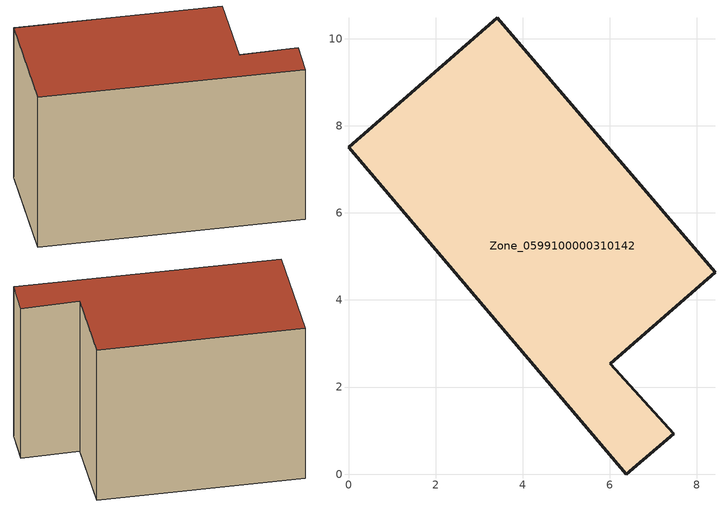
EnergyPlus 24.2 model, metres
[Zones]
Zone_0599100000310142
 floor ground (C_G): 0,7.51 3.42,10.48 8.42,4.64 6.01,2.54 7.47,0.93 6.38,0 z0
 wall outside (C_F): 3.42,10.48 0,7.51 6.38,0 7.47,0.93 6.01,2.54 8.42,4.64 3.42,10.48 z0:6.57
 roof outside (C_R): 0,7.51 6.38,0 7.47,0.93 6.01,2.54 8.42,4.64 3.42,10.48 z6.57
[BUILDING]
Pand.0599100000310142: North Axis=0; Terrain=City; Loads Convergence Tolerance Value=0.04; Temperature Convergence Tolerance Value=0.4; Solar Distribution=FullExterior; Maximum Number of Warmup Days=25; Minimum Number of Warmup Days=1
[Site:Location]
Rotterdam.The.Hague.AP_ZH_NLD Design_Conditions: Latitude=51.96; Longitude=4.45; Time Zone=1; Elevation=-4.5
[SITE:GROUNDTEMPERATURE:BUILDINGSURFACE]
18, 18, 18, 18, 18, 18, 18, 18, 18, 18, 18, 18
[MATERIAL] Thermal Absorptance=0.9; Solar Absorptance=0.7; Visible Absorptance=0.7
Name | Roughness | Thickness | Conductivity | Density | Specific Heat
G.TI.1946 | MediumSmooth | 0.15 | 1 | 540 | 1210
F.TI.1946 | Rough | 0.3 | 0.857143 | 1920 | 840
R.TI.1946 | MediumRough | 0.2 | 0.1 | 1500 | 1000
[CONSTRUCTION]
C_G: G.TI.1946
C_F: F.TI.1946
C_R: R.TI.1946
[ZONE]
Zone_0599100000310142: Type=1; Multiplier=1; Ceiling Height=Autocalculate; Volume=Autocalculate; Floor Area=autocalculate; Part of Total Floor Area=Yes
[ZONEINFILTRATION:DESIGNFLOWRATE]
Infil_Zone_0599100000310142: Zone or ZoneList or Space or SpaceList=Zone_0599100000310142; Schedule=AlwaysOn; Design Flow Rate Calculation Method=Flow/Area; Flow Rate per Floor Area=0.003; Constant Term Coefficient=1; Temperature Term Coefficient=0; Velocity Term Coefficient=0; Velocity Squared Term Coefficient=0
[HVACTEMPLATE:ZONE:IDEALLOADSAIRSYSTEM]
Zone_0599100000310142: Maximum Heating Supply Air Temperature=50; Minimum Cooling Supply Air Temperature=13; Maximum Heating Supply Air Humidity Ratio=0.0156; Minimum Cooling Supply Air Humidity Ratio=0.0077; Heating Limit=NoLimit; Cooling Limit=NoLimit; Dehumidification Control Type=ConstantSensibleHeatRatio; Cooling Sensible Heat Ratio=0.7; Dehumidification Setpoint=60; Humidification Control Type=None; Humidification Setpoint=30; Outdoor Air Method=None; Outdoor Air Flow Rate per Person=0.00944; Outdoor Air Flow Rate per Zone Floor Area=0; Outdoor Air Flow Rate per Zone=0; Demand Controlled Ventilation Type=None; Outdoor Air Economizer Type=NoEconomizer; Heat Recovery Type=None; Sensible Heat Recovery Effectiveness=0.7; Latent Heat Recovery Effectiveness=0.65
[ZONECONTROL:THERMOSTAT]
ThermostatControl_Zone_0599100000310142: Zone or ZoneList=Zone_0599100000310142; Control Type Schedule=DualSetpointControlType; Control 1=Thermostat_Zone_0599100000310142; Temperature Difference Between Cutout And Setpoint=0
[THERMOSTATSETPOINT:DUALSETPOINT]
Thermostat_Zone_0599100000310142: Heating Setpoint Temperature Schedule=HeatingSetpoint_Zone_0599100000310142; Cooling Setpoint Temperature Schedule=CoolingSetpoint_Zone_0599100000310142
[SCHEDULE:COMPACT]
HeatingSetpoint_Zone_0599100000310142: Through: 12/31, For: AllDays, Until: 24:00, 21
CoolingSetpoint_Zone_0599100000310142: Through: 12/31, For: AllDays, Until: 24:00, 24
DualSetpointControlType: Through: 12/31, For: AllDays, Until: 24:00, 4
AlwaysOn: Through: 12/31, For: AllDays, Until: 24:00, 1
